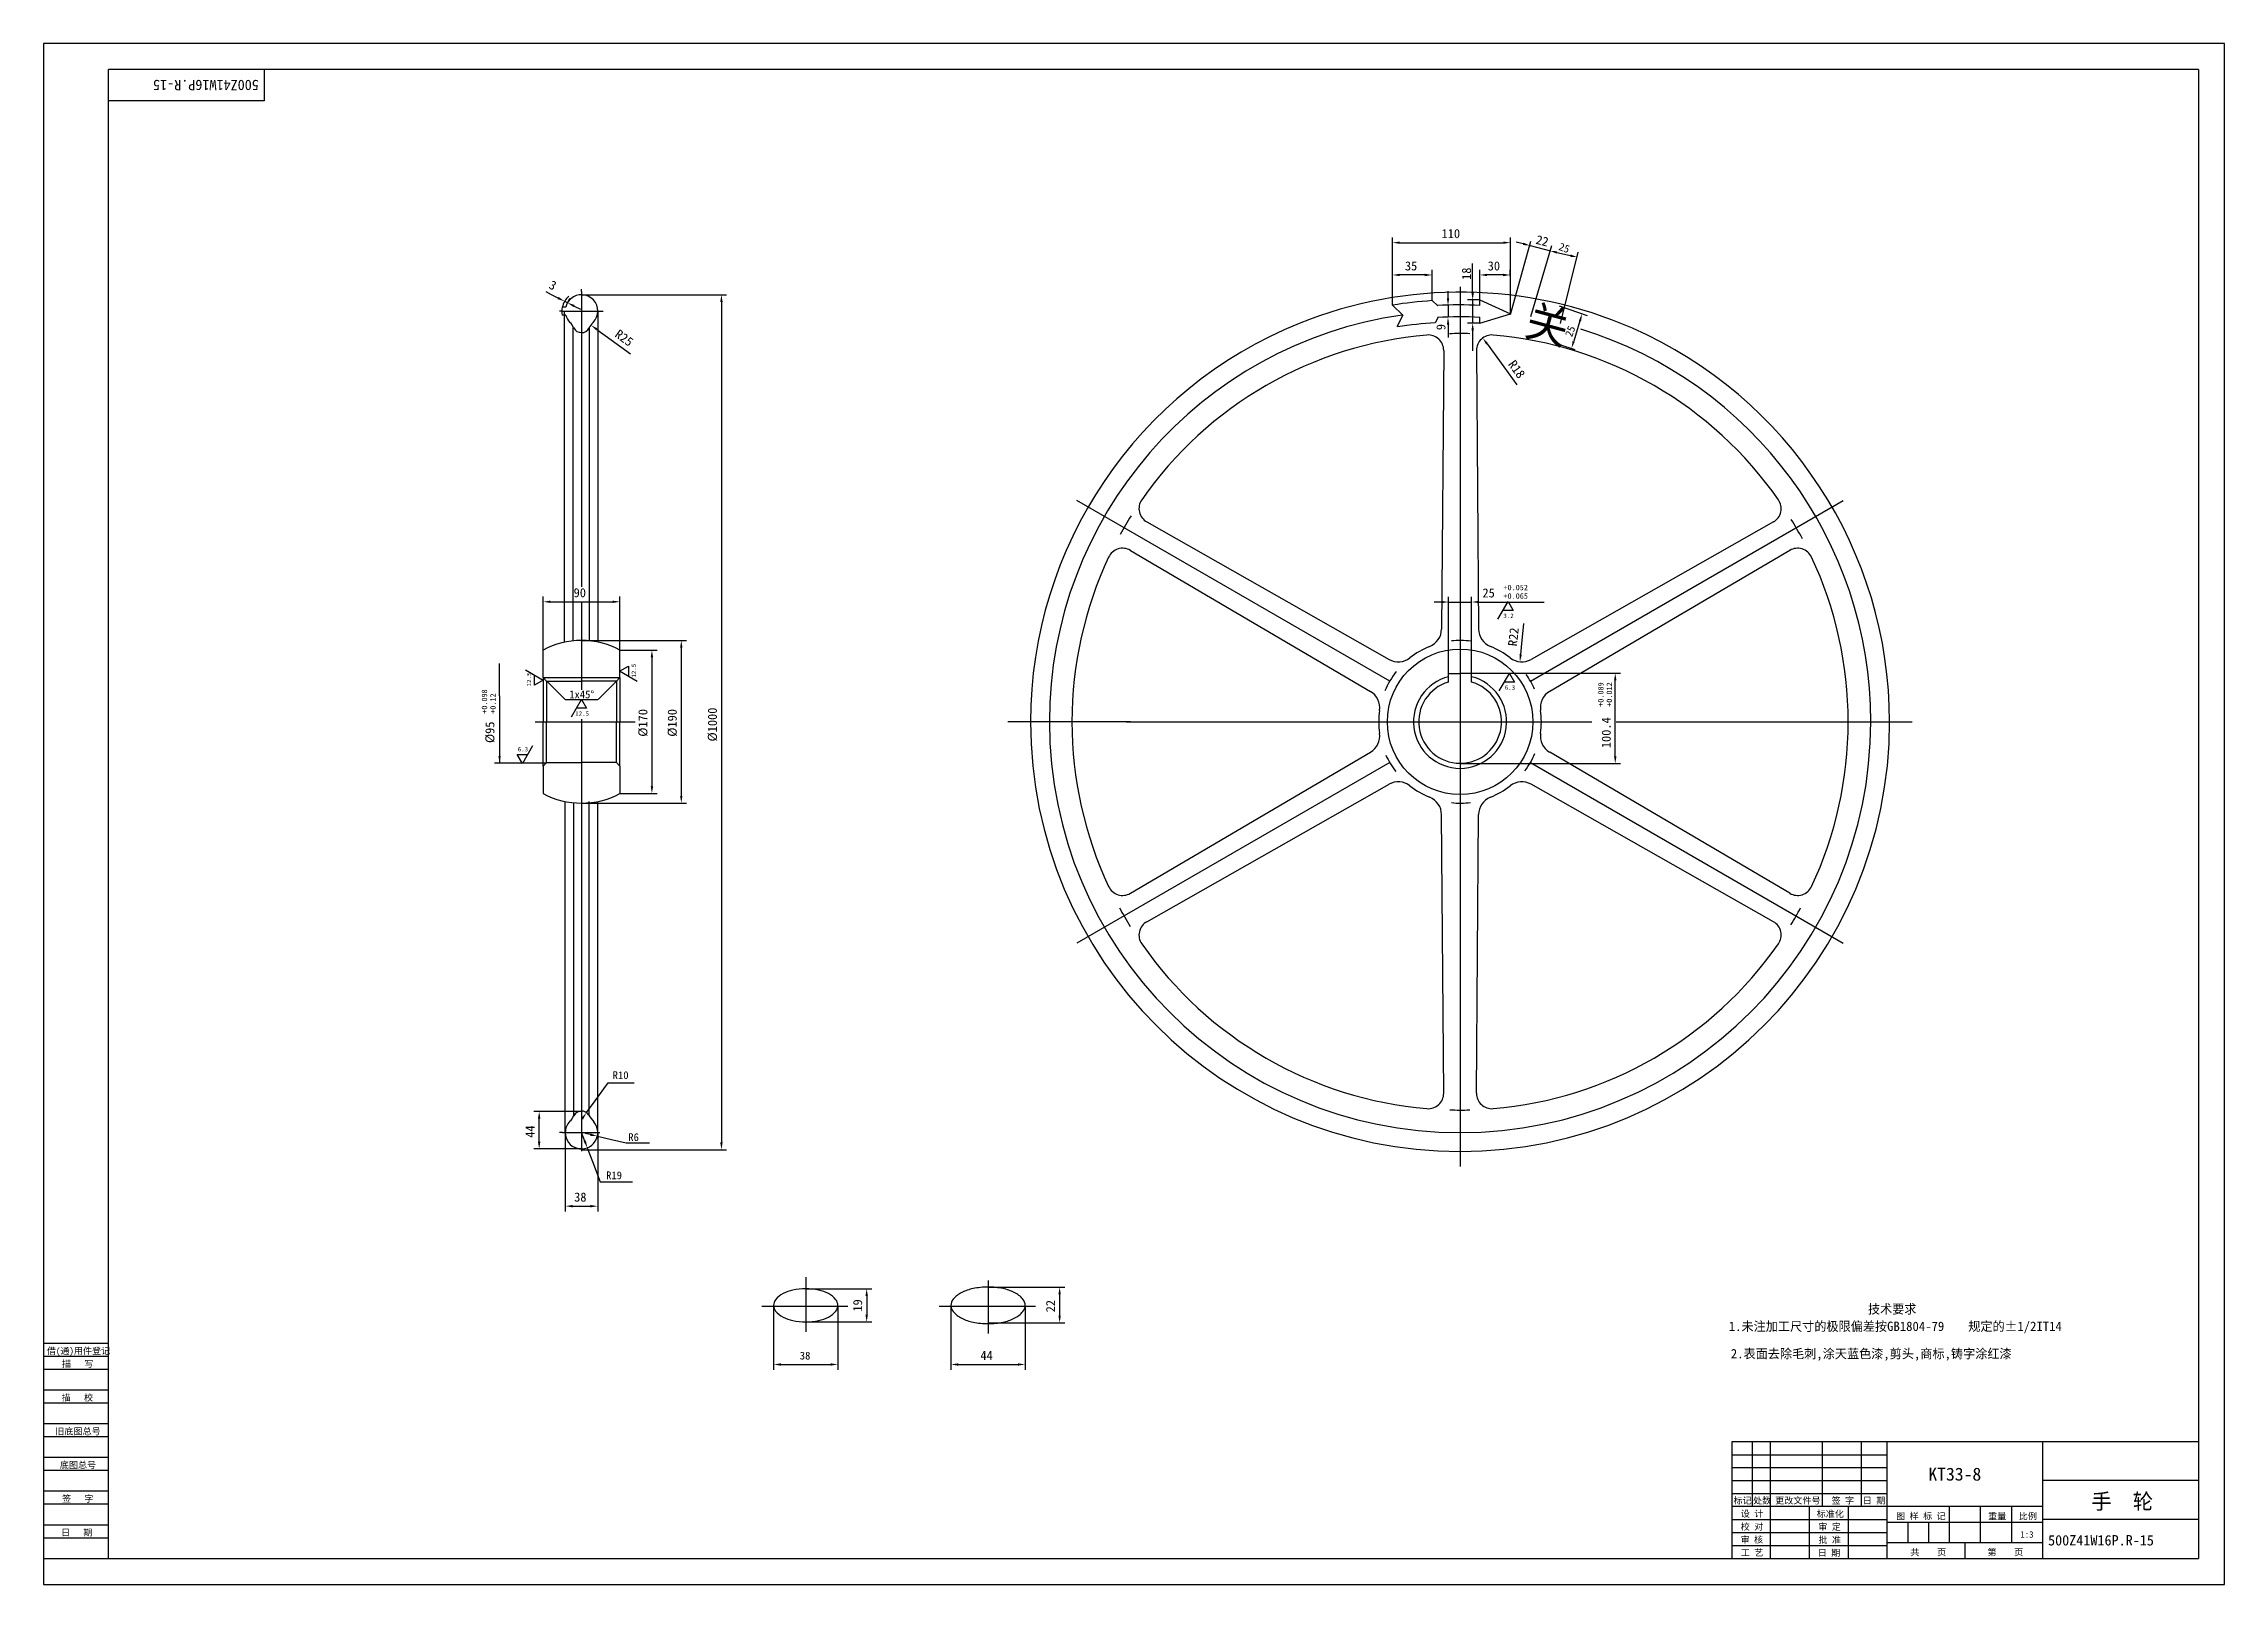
# Model space of a CAD drawing. Header units: metres. Extents: x 0 to 841, y 0 to 594.
import ezdxf

# ---------------------------------------------------------------- set-up
doc = ezdxf.new("R2010")
doc.units = ezdxf.units.M
for name, color, linetype in [('C', 6, 'Continuous'), ('D', 1, 'Continuous'), ('FL', 5, 'Continuous'), ('T', 7, 'Continuous'), ('TL', 4, 'Continuous')]:
    doc.layers.add(name, color=color, linetype=linetype)

# ---------------------------------------------------------------- blocks, each defined once
blk = doc.blocks.new('TUKUN1')
at = {"layer": 'FL'}
for p, q in [((841, 594), (0, 594)), ((0, 594), (0, 0)), ((841, 0), (841, 594)), ((0, 83), (25, 83)), ((0, 75), (25, 75)), ((0, 70), (25, 70)), ((0, 62), (25, 62)), ((0, 57), (25, 57)), ((659, 30), (659, 55)), ((666, 10), (666, 55)), ((686, 30), (686, 55)), ((701, 30), (701, 55)), ((0, 49), (25, 49)), ((0, 44), (25, 44)), ((651, 50), (711, 50)), ((651, 45), (711, 45)), ((0, 36), (25, 36)), ((651, 40), (711, 40)), ((651, 35), (711, 35)), ((0, 31), (25, 31)), ((696, 10), (696, 30)), ((0, 23), (25, 23)), ((0, 18), (25, 18)), ((651, 25), (711, 25)), ((651, 20), (711, 20)), ((651, 15), (711, 15)), ((0, 0), (841, 0))]:
    blk.add_line(p, q, dxfattribs=at)
at = {"layer": 'TL'}
for p, q in [((831, 584), (25, 584)), ((25, 10), (25, 584)), ((85, 584), (85, 572)), ((831, 584), (831, 10)), ((85, 572), (25, 572)), ((0, 93), (25, 93)), ((0, 88), (25, 88)), ((831, 55), (651, 55)), ((651, 55), (651, 10)), ((711, 10), (711, 55)), ((771, 10), (771, 55)), ((831, 40), (771, 40)), ((771, 30), (651, 30)), ((681, 10), (681, 30)), ((735, 16), (735, 30)), ((747, 16), (747, 30)), ((759, 16), (759, 30)), ((711, 24), (771, 24)), ((719, 16), (719, 24)), ((727, 16), (727, 24)), ((831, 25), (771, 25)), ((0, 10), (831, 10)), ((771, 16), (711, 16)), ((741, 10), (741, 16))]:
    blk.add_line(p, q, dxfattribs=at)
at = {"layer": 'T'}
for s, p in [('借(通)用件登记', (1.26, 88.76)), ('描   写', (7.09, 83.76)), ('描   校', (6.98, 70.76)), ('旧底图总号', (4.52, 57.76)), ('底图总号', (6.25, 44.76)), ('签   字', (7.1, 31.76)), ('标记', (651.71, 31.07)), ('处数', (659.22, 31.07)), ('更改文件号', (667.75, 31.07)), ('签 字', (689.53, 31.07)), ('日 期', (701.57, 31.07)), ('设 计', (654.5, 25.99)), ('标准化', (683.77, 25.93)), ('图 样 标 记', (714.4, 25.04)), ('重量', (749.88, 25.04)), ('比例', (761.7, 25.04)), ('日   期', (6.72, 18.76)), ('校 对', (654.48, 20.99)), ('审 核', (654.41, 15.99)), ('批 准', (684.46, 15.93)), ('审 定', (684.39, 20.93)), ('工 艺', (654.52, 10.99)), ('日 期', (684.18, 10.93)), ('共    页', (719.91, 11.13)), ('第    页', (749.62, 11.13))]:
    blk.add_text(s, height=2.5, dxfattribs=at).set_placement(p)

msp = doc.modelspace()

# ---------------------------------------------------------------- linework, layer by layer
at = {"layer": 'C'}
for p, q in [((207.44, 498.5), (207.44, 499.38)), ((207.44, 498.5), (207.44, 384.64)), ((546.25, 500.21), (546.25, 161.07)), ((200.12, 490.92), (198.93, 490.92)), ((200.12, 490.92), (214.55, 490.92)), ((214.55, 490.92), (215.8, 490.92)), ((519.1, 348.21), (398.46, 417.86)), ((573.4, 348.21), (694.04, 417.86)), ((207.44, 378.82), (207.44, 344.92)), ((189.56, 332.54), (228.14, 332.54)), ((207.44, 333.57), (207.44, 266.43)), ((419.13, 332.54), (371.84, 332.54)), ((417.66, 332.54), (597.04, 332.54)), ((606.49, 332.54), (720.64, 332.54)), ((519.1, 316.86), (398.46, 247.21)), ((573.4, 316.86), (694.04, 247.21)), ((207.44, 266.43), (207.44, 166.95)), ((200.12, 174.15), (198.93, 174.15)), ((200.12, 174.15), (214.55, 174.15)), ((293.9, 118.43), (293.9, 97.31)), ((364.21, 117.16), (364.21, 96.67)), ((276.95, 107.32), (310.18, 107.32)), ((345.32, 107.32), (382.45, 107.32))]:
    msp.add_line(p, q, dxfattribs=at)
for start, end in [(98.12, 180), (0, 72.89), (180, 0)]:
    msp.add_arc((546.25, 332.54), 158.37, start, end, dxfattribs=at)
at = {"layer": 'D'}
for p, q in [((520.21, 493.19), (520.21, 519.26)), ((523.01, 517.26), (562.87, 517.26)), ((565.67, 489.8), (565.67, 519.26)), ((565.73, 489.55), (573.58, 517.86)), ((570.61, 516.82), (567.9, 517.51)), ((573.33, 516.12), (581.14, 514.13)), ((573.58, 488.8), (581.67, 516.12)), ((583.62, 513.49), (588.77, 512.28)), ((584.92, 486.07), (591.74, 513.64)), ((520.18, 504.81), (520.18, 506.81)), ((532.65, 504.81), (522.98, 504.81)), ((535.45, 494.91), (535.45, 506.81)), ((551.1, 500.8), (551.1, 509.18)), ((553.83, 495.2), (553.83, 506.81)), ((562.82, 504.81), (556.63, 504.81)), ((565.62, 504.39), (565.62, 506.81)), ((195.91, 497.17), (193.75, 498.25)), ((198.42, 495.91), (195.91, 497.17)), ((207.44, 497.19), (263.4, 497.19)), ((541.6, 495.81), (541.6, 498.61)), ((551.1, 498), (551.1, 500.8)), ((202.07, 494.09), (200.92, 494.66)), ((202.07, 494.09), (202.96, 495.88)), ((204.57, 492.84), (207.08, 491.58)), ((261.4, 494.39), (261.4, 170.37)), ((541.6, 493.01), (541.6, 488.49)), ((553.83, 495.2), (549.1, 495.2)), ((551.1, 495.2), (551.1, 486.28)), ((584.51, 492.97), (595.3, 489.16)), ((213.31, 483.85), (218.87, 479.85)), ((218.87, 479.85), (226.38, 474.45)), ((541.6, 485.69), (541.6, 482.89)), ((541.6, 482.89), (541.6, 480.64)), ((553.83, 486.28), (549.1, 486.28)), ((551.1, 483.48), (551.1, 480.68)), ((551.1, 480.68), (551.1, 475.59)), ((592.47, 487.07), (590.08, 479.24)), ((556.66, 478.28), (563.12, 469.39)), ((584.65, 478), (590.5, 476.08)), ((563.12, 469.39), (568.17, 462.44)), ((192.66, 360.18), (192.66, 380.82)), ((195.46, 378.82), (219.43, 378.82)), ((222.23, 360.18), (222.23, 380.82)), ((539.01, 378.73), (536.21, 378.73)), ((541.81, 351.22), (541.81, 380.73)), ((541.81, 378.73), (550.69, 378.73)), ((550.69, 351.22), (550.69, 380.73)), ((553.49, 378.73), (556.29, 378.73)), ((556.29, 378.73), (562.04, 378.73)), ((560.84, 372.11), (564.74, 378.87)), ((562.04, 378.73), (578.63, 378.73)), ((564.74, 378.87), (566.69, 375.49)), ((566.69, 375.49), (562.79, 375.49)), ((569.9, 361.27), (570.85, 370.48)), ((207.44, 363.89), (247.91, 363.89)), ((175.84, 342.6), (175.84, 354.98)), ((222.14, 352.04), (225.52, 353.99)), ((222.23, 360.18), (236.59, 360.18)), ((225.52, 353.99), (225.52, 350.09)), ((234.59, 357.38), (234.59, 307.69)), ((245.91, 361.09), (245.91, 303.99)), ((569.62, 358.48), (569.9, 361.27)), ((185.87, 352.55), (192.63, 348.65)), ((189.25, 346.7), (189.25, 350.6)), ((192.63, 348.65), (189.25, 346.7)), ((194.01, 348.23), (201.08, 341.16)), ((220.91, 348.27), (213.84, 341.19)), ((228.9, 348.14), (222.14, 352.04)), ((550.63, 351.28), (608.1, 351.28)), ((561.36, 344.43), (565.26, 351.19)), ((567.22, 347.81), (563.31, 347.81)), ((565.26, 351.19), (567.22, 347.81)), ((606.1, 319.27), (606.1, 348.48)), ((175.84, 342.6), (175.84, 316.56)), ((201.08, 341.16), (213.78, 341.16)), ((203.55, 334.42), (207.45, 341.18)), ((209.4, 337.8), (205.5, 337.8)), ((207.45, 341.18), (209.4, 337.8)), ((182.67, 319.91), (186.57, 319.91)), ((184.62, 316.53), (182.67, 319.91)), ((188.52, 323.29), (184.62, 316.53)), ((194.09, 316.56), (173.84, 316.56)), ((546.3, 316.47), (608.1, 316.47)), ((222.23, 304.89), (236.59, 304.89)), ((207.44, 301.19), (247.91, 301.19)), ((209.36, 181.87), (212.66, 186.4)), ((212.66, 186.4), (217.71, 193.34)), ((217.71, 193.34), (227.77, 193.34)), ((207.48, 182.32), (189.11, 182.32)), ((191.11, 170.68), (191.11, 179.52)), ((207.71, 179.61), (207.42, 179.2)), ((201.17, 174.15), (201.17, 143.81)), ((208.68, 170.91), (207.44, 174.15)), ((210.83, 173.39), (208.9, 173.83)), ((209.68, 168.3), (211.68, 163.06)), ((213.56, 172.77), (219.02, 171.54)), ((213.69, 173.96), (213.69, 143.81)), ((219.02, 171.54), (224.64, 170.28)), ((224.64, 170.28), (233.63, 170.28)), ((207.44, 167.88), (189.11, 167.88)), ((207.65, 167.57), (263.4, 167.57)), ((211.68, 163.06), (214.68, 155.2)), ((214.68, 155.2), (227.06, 155.2)), ((203.97, 145.81), (210.89, 145.81)), ((293.9, 113.96), (319.41, 113.96)), ((317.41, 111.16), (317.41, 103.96)), ((364.21, 114.61), (393.82, 114.61)), ((391.82, 111.81), (391.82, 103.61)), ((281.53, 107.32), (281.53, 82.77)), ((293.9, 101.16), (319.41, 101.16)), ((306.28, 107.32), (306.28, 82.77)), ((349.9, 107.32), (349.9, 82.77)), ((378.52, 107.32), (378.52, 82.77)), ((364.07, 100.81), (393.82, 100.81)), ((284.33, 84.77), (303.48, 84.77)), ((352.7, 84.77), (375.72, 84.77))]:
    msp.add_line(p, q, dxfattribs=at)
msp.add_arc((208.04, 490.42), 8.27, 131.13, 166.48, dxfattribs=at)
for points in [[(523.01, 517.73), (523.01, 516.8), (520.21, 517.26)], [(562.87, 517.73), (562.87, 516.8), (565.67, 517.26)], [(570.73, 517.27), (570.5, 516.36), (573.33, 516.12)], [(583.73, 513.94), (583.51, 513.04), (580.89, 514.13)], [(522.98, 505.28), (522.98, 504.34), (520.18, 504.81)], [(532.65, 505.28), (532.65, 504.34), (535.45, 504.81)], [(556.63, 505.28), (556.63, 504.34), (553.83, 504.81)], [(562.82, 505.28), (562.82, 504.34), (565.62, 504.81)], [(588.88, 512.74), (588.66, 511.83), (591.5, 511.65)], [(198.63, 496.33), (198.21, 495.5), (200.92, 494.66)], [(260.94, 494.39), (261.87, 494.39), (261.4, 497.19)], [(550.63, 498), (551.57, 498), (551.1, 495.2)], [(204.78, 493.25), (204.36, 492.42), (202.07, 494.09)], [(541.14, 495.81), (542.07, 495.81), (541.6, 493.01)], [(541.14, 485.69), (542.07, 485.69), (541.6, 488.49)], [(592.02, 487.2), (592.92, 486.93), (593.29, 489.75)], [(213.04, 483.48), (213.58, 484.23), (211.04, 485.49)], [(550.63, 483.48), (551.57, 483.48), (551.1, 486.28)], [(556.29, 478), (557.04, 478.55), (555.02, 480.54)], [(589.63, 479.38), (590.52, 479.11), (589.26, 476.57)], [(195.46, 379.28), (195.46, 378.35), (192.66, 378.82)], [(219.43, 379.28), (219.43, 378.35), (222.23, 378.82)], [(539.01, 379.19), (539.01, 378.26), (541.81, 378.73)], [(553.49, 379.19), (553.49, 378.26), (550.69, 378.73)], [(245.45, 361.09), (246.38, 361.09), (245.91, 363.89)], [(234.13, 357.38), (235.06, 357.38), (234.59, 360.18)], [(570.08, 358.44), (569.15, 358.53), (569.33, 355.7)], [(605.63, 348.48), (606.57, 348.48), (606.1, 351.28)], [(176.29, 319.36), (175.84, 316.56), (175.39, 319.36)], [(605.63, 319.27), (606.57, 319.27), (606.1, 316.47)], [(234.13, 307.69), (235.06, 307.69), (234.59, 304.89)], [(245.45, 303.99), (246.38, 303.99), (245.91, 301.19)], [(190.64, 179.52), (191.57, 179.52), (191.11, 182.32)], [(208.09, 179.33), (207.34, 179.88), (209.36, 181.87)], [(190.64, 170.68), (191.57, 170.68), (191.11, 167.88)], [(208.25, 170.75), (209.12, 171.08), (209.68, 168.3)], [(210.73, 172.94), (210.93, 173.85), (213.56, 172.77)], [(260.94, 170.37), (261.87, 170.37), (261.4, 167.57)], [(203.97, 146.28), (203.97, 145.34), (201.17, 145.81)], [(210.89, 146.28), (210.89, 145.34), (213.69, 145.81)], [(316.94, 111.16), (317.87, 111.16), (317.41, 113.96)], [(391.35, 111.81), (392.28, 111.81), (391.82, 114.61)], [(316.94, 103.96), (317.87, 103.96), (317.41, 101.16)], [(391.35, 103.61), (392.28, 103.61), (391.82, 100.81)], [(284.33, 85.24), (284.33, 84.3), (281.53, 84.77)], [(303.48, 85.24), (303.48, 84.3), (306.28, 84.77)], [(352.7, 85.24), (352.7, 84.3), (349.9, 84.77)], [(375.72, 85.24), (375.72, 84.3), (378.52, 84.77)]]:
    msp.add_solid(points, dxfattribs=at)
at = {"layer": 'TL'}
for p, q in [((201.35, 492.38), (200, 492.38)), ((201.38, 489.33), (200.02, 489.33)), ((200.81, 490.92), (200.81, 363.25)), ((213.71, 490.92), (213.71, 363.25)), ((520.21, 493.19), (524.21, 489.31)), ((524.16, 489.36), (521.89, 484.76)), ((537.65, 492.86), (535.45, 494.91)), ((537.65, 488.31), (536.66, 486.37)), ((553.83, 495.2), (565.67, 489.8)), ((553.83, 493.03), (553.83, 495.2)), ((553.83, 486.28), (565.67, 489.8)), ((553.83, 486.28), (553.83, 488.48)), ((204.15, 484.38), (204.15, 363.75)), ((210.36, 484.38), (210.36, 363.75)), ((539.93, 475.69), (539.11, 368.3)), ((552.57, 475.69), (553.39, 368.3)), ((425.43, 409.59), (518.84, 356.61)), ((667.07, 409.59), (573.65, 356.61)), ((419.11, 398.64), (511.7, 344.24)), ((673.39, 398.64), (580.8, 344.24)), ((192.66, 349.59), (192.66, 360.18)), ((222.23, 349.59), (222.23, 360.18)), ((192.66, 349.59), (192.66, 332.6)), ((192.66, 349.59), (222.22, 349.59)), ((193.98, 348.27), (192.66, 349.59)), ((193.98, 348.27), (193.98, 332.6)), ((193.98, 348.27), (207.5, 348.27)), ((220.91, 348.27), (207.39, 348.27)), ((220.91, 348.27), (222.23, 349.59)), ((220.91, 348.27), (220.91, 332.6)), ((222.23, 349.59), (222.23, 332.6)), ((541.81, 351.22), (546.22, 351.22)), ((541.81, 347.88), (541.81, 351.22)), ((550.69, 351.22), (546.28, 351.22)), ((550.69, 347.88), (550.69, 351.22)), ((192.66, 315.49), (192.66, 332.48)), ((193.98, 316.81), (193.98, 332.48)), ((220.91, 316.81), (220.91, 332.48)), ((222.23, 315.49), (222.23, 332.48)), ((419.11, 266.43), (511.7, 320.84)), ((673.39, 266.43), (580.8, 320.84)), ((193.98, 316.81), (192.66, 315.49)), ((192.66, 315.49), (192.66, 304.89)), ((193.98, 316.81), (207.5, 316.81)), ((220.91, 316.81), (207.39, 316.81)), ((220.91, 316.81), (222.23, 315.49)), ((222.23, 315.49), (222.23, 304.89)), ((425.43, 255.48), (518.84, 308.47)), ((667.07, 255.48), (573.65, 308.47)), ((201.17, 174.15), (201.17, 301.82)), ((204.46, 180.66), (204.46, 301.33)), ((210.36, 181.12), (210.36, 301.76)), ((213.71, 174.15), (213.71, 301.82)), ((539.93, 189.38), (539.11, 296.77)), ((552.57, 189.38), (553.39, 296.77))]:
    msp.add_line(p, q, dxfattribs=at)
for points in [[(293.9, 113.96, 0.05), (288.9, 113.43, 0.07), (285.15, 112.09, 0.1), (282.29, 109.74, 0.17), (281.52, 107.56, 0.17), (282.29, 105.37, 0.1), (285.15, 103.03, 0.07), (288.9, 101.69, 0.05), (293.9, 101.16, 0.05), (298.9, 101.69, 0.07), (302.66, 103.03, 0.1), (305.52, 105.37, 0.17), (306.29, 107.56, 0.17), (305.52, 109.74, 0.1), (302.66, 112.09, 0.07), (298.9, 113.43, 0.05)], [(364.21, 114.61, 0.05), (358.42, 114.02, 0.06), (354.09, 112.54, 0.1), (350.76, 109.94, 0.18), (349.89, 107.56, 0.18), (350.76, 105.18, 0.1), (354.09, 102.58, 0.06), (358.42, 101.1, 0.05), (364.21, 100.51, 0.05), (370.01, 101.1, 0.06), (374.34, 102.58, 0.1), (377.66, 105.18, 0.18), (378.53, 107.56, 0.18), (377.66, 109.94, 0.1), (374.34, 112.54, 0.06), (370.01, 114.02, 0.05)]]:
    msp.add_lwpolyline(points, format="xyb", close=True, dxfattribs=at)
msp.add_circle((546.25, 332.54), 28.05, dxfattribs=at)
for centre, radius, start, end in [((207.44, 490.92), 6.27, 315.12, 131.13), ((546.25, 332.54), 165.64, 66.35, 111.98), ((207.44, 490.92), 7.59, 168.87, 192.05), ((207.44, 490.92), 6.27, 131.13, 166.48), ((207.44, 490.92), 6.27, 194.63, 224.29), ((546.25, 330.62), 164.64, 93.76, 99.1), ((546.25, 330.62), 162.64, 87.33, 93.09), ((546.25, 330.62), 158.04, 87.25, 93.15), ((197.05, 480.78), 8.25, 26.16, 44.29), ((207.42, 485.87), 3.3, 206.16, 333.26), ((217.73, 480.67), 8.25, 135.12, 153.26), ((546.25, 332.54), 165.64, 111.98, 180), ((546.25, 332.54), 149.67, 94.89, 145.11), ((546.25, 330.62), 156.04, 93.52, 98.88), ((533.99, 475.74), 5.94, 359.56, 94.89), ((546.25, 332.54), 149.67, 88.55, 91.57), ((558.51, 475.74), 5.94, 85.11, 180.44), ((546.25, 332.54), 149.67, 34.89, 85.11), ((546.25, 332.54), 165.64, 0, 66.35), ((428.36, 414.75), 5.94, 145.11, 240.44), ((664.14, 414.75), 5.94, 299.56, 34.89), ((546.25, 332.54), 149.67, 147.98, 151.14), ((546.25, 332.54), 149.67, 28.13, 31.42), ((546.25, 332.54), 149.67, 154.89, 180), ((416.1, 393.52), 5.94, 59.56, 154.89), ((676.4, 393.52), 5.94, 25.11, 120.44), ((546.25, 332.54), 149.67, 0, 25.11), ((207.44, 332.54), 31.35, 90, 118.14), ((207.44, 332.54), 31.35, 61.86, 90), ((531.85, 368.36), 7.26, 291.9, 359.56), ((546.25, 332.54), 31.35, 82.29, 96.17), ((560.65, 368.36), 7.26, 180.44, 248.1), ((522.43, 362.92), 7.26, 240.44, 308.1), ((546.25, 332.54), 31.35, 111.9, 128.1), ((546.25, 332.54), 31.35, 51.9, 68.1), ((570.07, 362.92), 7.26, 231.9, 299.56), ((546.25, 332.54), 31.35, 141.77, 157.62), ((546.25, 332.54), 17.95, 104.31, 75.69), ((546.25, 332.54), 15.97, 106.13, 73.87), ((546.25, 332.54), 31.35, 23.57, 35.67), ((508.02, 337.98), 7.26, 351.9, 59.56), ((546.25, 332.54), 31.35, 171.9, 180), ((584.47, 337.98), 7.26, 120.44, 188.1), ((546.25, 332.54), 31.35, 360, 8.1), ((546.25, 332.54), 165.64, 180, 0), ((546.25, 332.54), 149.67, 180, 205.11), ((508.02, 327.1), 7.26, 300.44, 8.1), ((546.25, 332.54), 31.35, 180, 188.1), ((584.47, 327.1), 7.26, 171.9, 239.56), ((546.25, 332.54), 31.35, 351.9, 0), ((546.25, 332.54), 149.67, 334.89, 0), ((546.25, 332.54), 31.35, 204.26, 217.81), ((546.25, 332.54), 31.35, 322.99, 337.15), ((207.44, 332.54), 31.35, 241.86, 270), ((207.44, 332.54), 31.35, 270, 298.14), ((522.43, 302.15), 7.26, 51.9, 119.56), ((546.25, 332.54), 31.35, 231.9, 248.1), ((531.85, 296.71), 7.26, 0.44, 68.1), ((560.65, 296.71), 7.26, 111.9, 179.56), ((546.25, 332.54), 31.35, 291.9, 308.1), ((570.07, 302.15), 7.26, 60.44, 128.1), ((546.25, 332.54), 31.35, 263.84, 277.47), ((416.1, 271.55), 5.94, 205.11, 300.44), ((546.25, 332.54), 149.67, 208.61, 211.82), ((676.4, 271.55), 5.94, 239.56, 334.89), ((546.25, 332.54), 149.67, 328.48, 331.35), ((428.36, 250.32), 5.94, 119.56, 214.89), ((664.14, 250.32), 5.94, 325.11, 60.44), ((546.25, 332.54), 149.67, 214.89, 265.11), ((546.25, 332.54), 149.67, 274.89, 325.11), ((533.99, 189.33), 5.94, 265.11, 0.44), ((558.51, 189.33), 5.94, 179.56, 274.89), ((207.44, 174.15), 6.27, 135.71, 180), ((207.44, 174.15), 6.27, 180, 41.65), ((197.05, 184.29), 8.25, 315.71, 333.84), ((207.42, 179.2), 3.3, 30.62, 153.84), ((224.46, 189.29), 16.5, 210.62, 221.65), ((546.25, 332.54), 149.67, 268.47, 271.43)]:
    msp.add_arc(centre, radius, start, end, dxfattribs=at)

# ---------------------------------------------------------------- block references
at = {"layer": 'D'}
msp.add_blockref('TUKUN1', (0, 0), dxfattribs=at)

# ---------------------------------------------------------------- texts
for s, height, rotation, p in [('500Z41W16P.R-15', 4, 180, (83, 580)), ('22', 3.5, 345.68, (575.21, 516.9)), ('25', 3, 340, (584, 514.56)), ('18', 3.5, 90, (550.46, 502.91)), ('3', 3.5, 333.42, (194.53, 499.82)), ('R25', 3.5, 324.27, (219.97, 481.22)), ('9', 3.5, 90, (540.6, 483.52)), ('25', 3, 70, (589.4, 480.67)), ('R18', 3.5, 306.01, (564.59, 470.35)), ('R22', 3.5, 84.11, (568.17, 361.54)), ('12.5', 1.7, 90, (228.45, 349.61)), ('12.5', 1.7, 90, (188.02, 346.22)), ('+0.089', 2.1, 90, (601.55, 338.33)), ('+0.012', 2.1, 90, (604.84, 338.33)), ('+0.098', 2.1, 90, (171.04, 335.64)), ('+0.12', 2.1, 90, (174.33, 335.64)), ('%%C170', 3.5, 90, (232.84, 326.79)), ('%%c190', 3.5, 90, (244.16, 326.79)), ('%%c1000', 3.5, 90, (259.65, 324.96)), ('%%C95', 3.5, 90, (173.84, 324.35)), ('100.4', 3.5, 90, (604.35, 322.38)), ('44', 3.5, 90, (189.36, 172.19)), ('19', 3.5, 90, (315.66, 105.14)), ('22', 3.5, 90, (390.07, 104.88))]:
    msp.add_text(s, height=height, rotation=rotation, dxfattribs=at).set_placement(p)
for s, height, p in [('110', 3.5, (539.11, 519.01)), ('35', 3.5, (524.98, 506.56)), ('30', 3.5, (556.9, 506.56)), ('90', 3.5, (204.39, 380.57)), ('25', 3.5, (554.88, 380.48)), ('+0.052', 2.1, (562.99, 383.28)), ('+0.065', 2.1, (562.99, 379.99)), ('3.2', 1.7, (562.96, 372.56)), ('6.3', 1.7, (563.48, 344.88)), ('1x45%%d', 3, (202.7, 341.6)), ('12.5', 1.7, (205.02, 334.87)), ('6.3', 1.7, (182.84, 321.14)), ('R10', 3, (219.46, 194.81)), ('R6', 3, (225.48, 170.92)), ('R19', 3, (216.92, 156.2)), ('38', 3.5, (204.6, 147.56)), ('1.未注加工尺寸的极限偏差按GB1804-79', 3.6, (649.87, 97.7)), ('技术要求', 3.6, (703.53, 104.37)), ('规定的%%p1/2IT14', 3.6, (742.23, 97.7)), ('38', 3, (291.62, 86.69)), ('44', 3.5, (361.29, 86.52)), ('2.表面去除毛刺,涂天蓝色漆,剪头,商标,铸字涂红漆', 3.6, (650.66, 87.15)), ('KT33-8', 5, (726.83, 40)), ('手  轮', 6, (789.74, 29)), ('1:3', 2.5, (762.32, 18)), ('500Z41W16P.R-15', 4, (773, 15))]:
    msp.add_text(s, height=height, dxfattribs=at).set_placement(p)
at = {"layer": 'TL'}
msp.add_text('关', height=12.5, rotation=345, dxfattribs=at).set_placement((570.63, 481.79))

doc.saveas('drawing.dxf')
